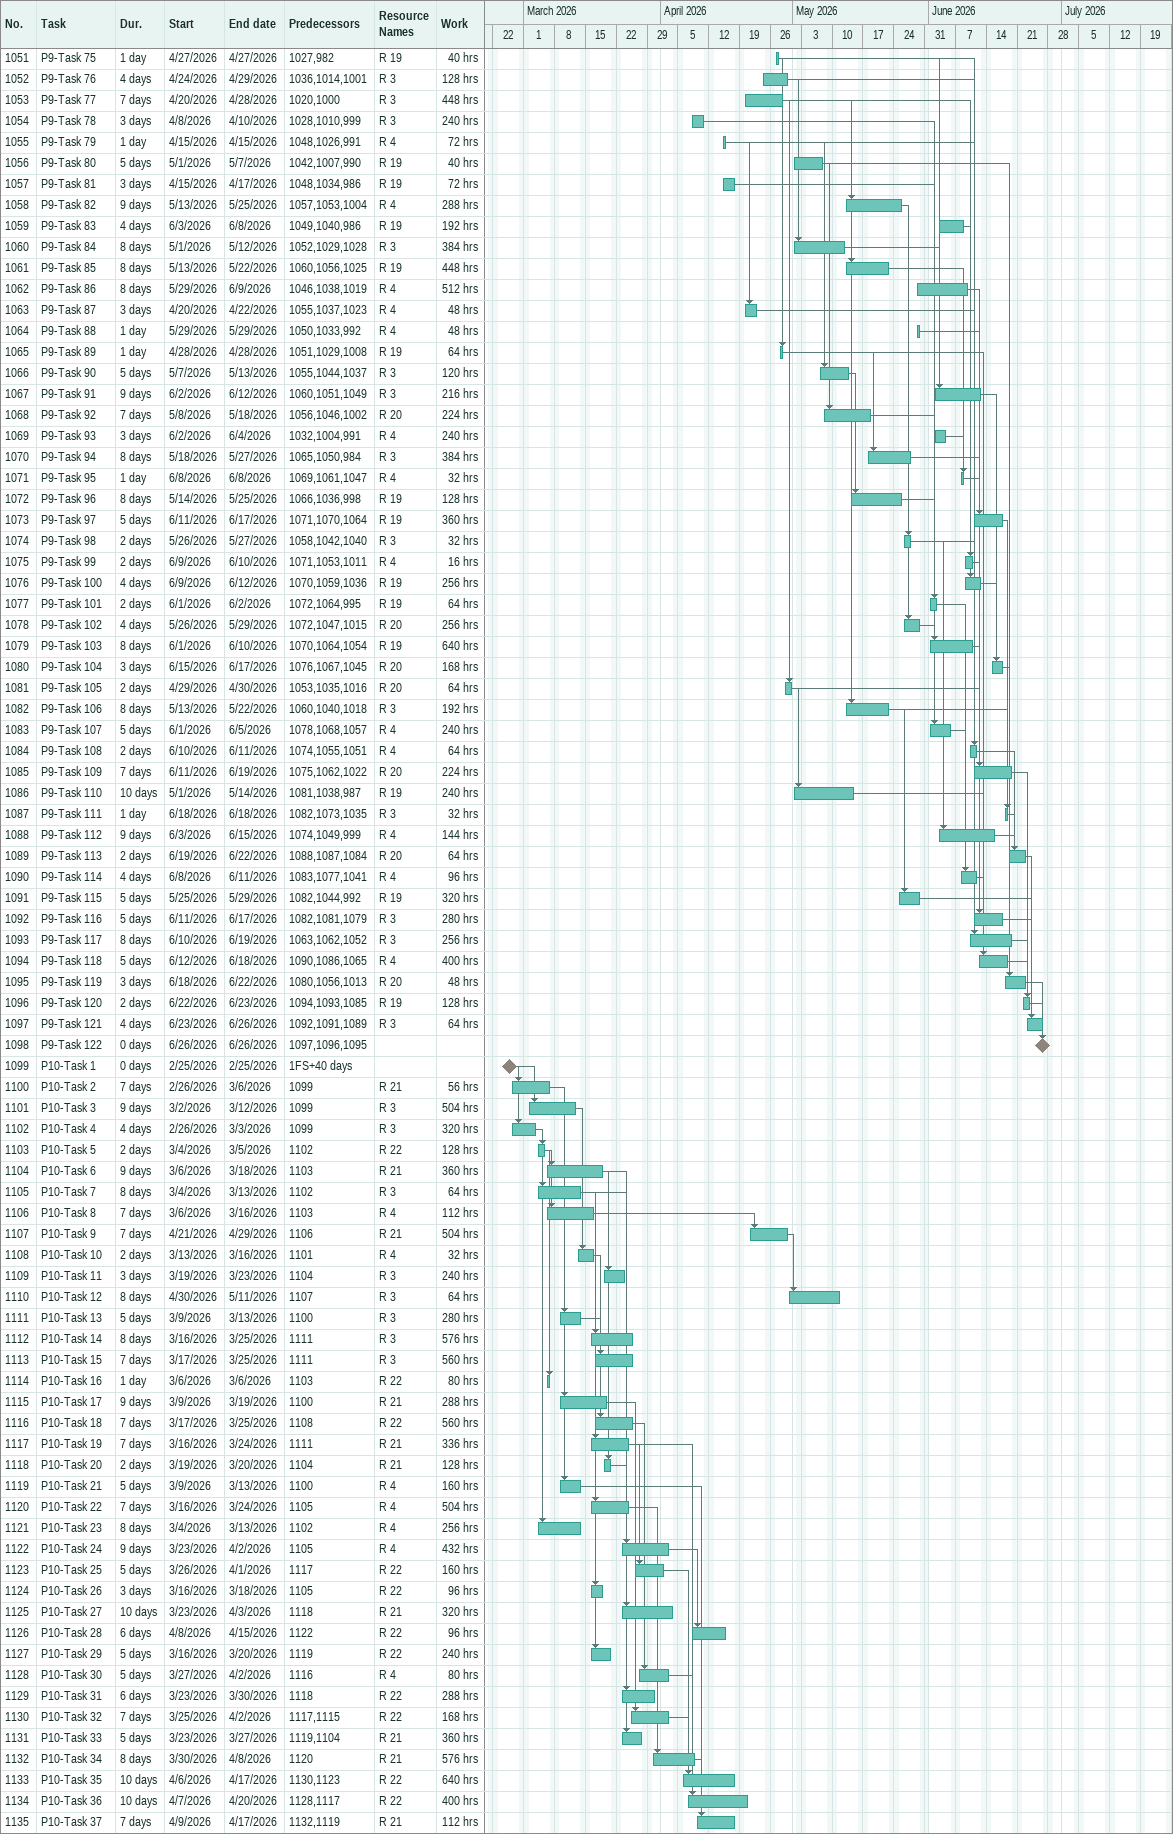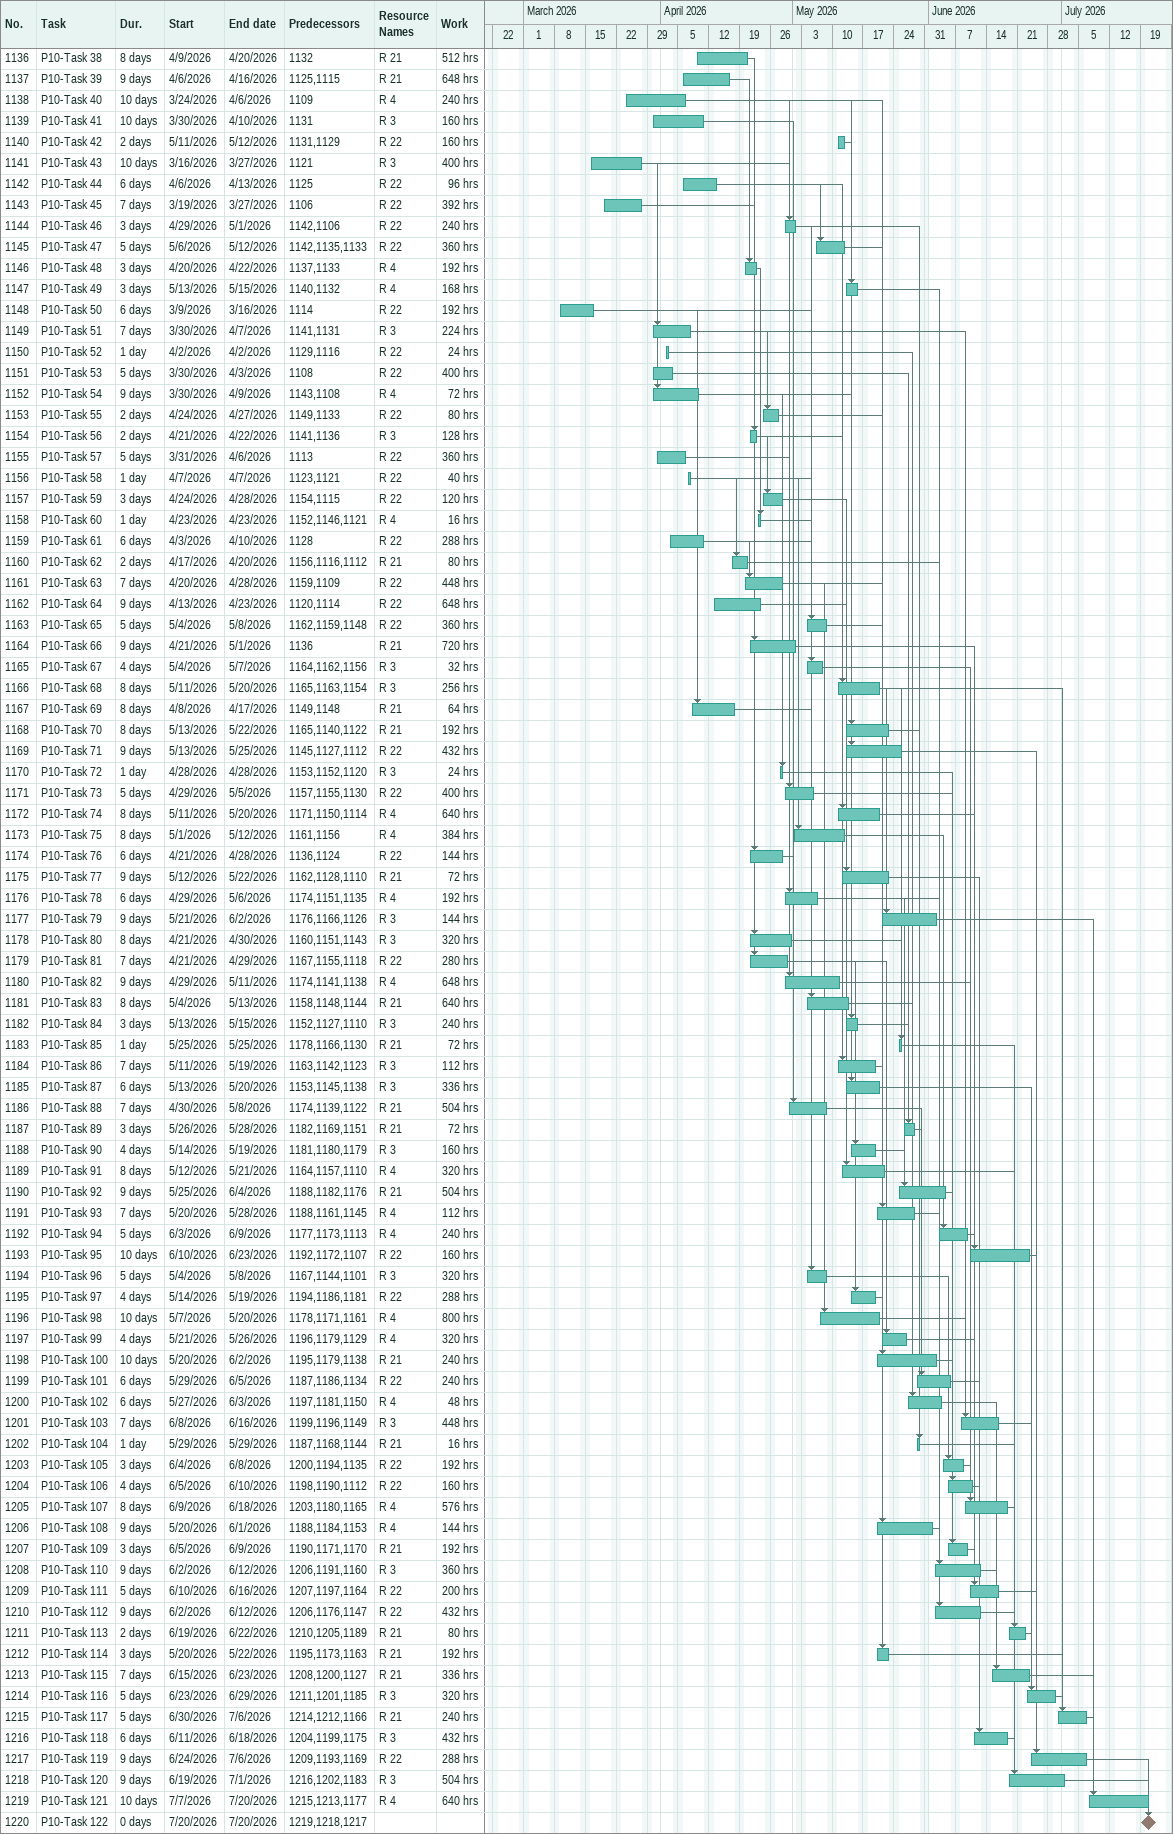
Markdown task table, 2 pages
| ID | Task | Duration | Start | Finish | Predecessors | Resources | Work (h) |
|---|---|---|---|---|---|---|---|
| 1051 | P9-Task 75 | 1d | 2026-04-27 | 2026-04-27 | 1027, 982 | R 19 | 40 |
| 1052 | P9-Task 76 | 4d | 2026-04-24 | 2026-04-29 | 1036, 1014, 1001 | R 3 | 128 |
| 1053 | P9-Task 77 | 7d | 2026-04-20 | 2026-04-28 | 1020, 1000 | R 3 | 448 |
| 1054 | P9-Task 78 | 3d | 2026-04-08 | 2026-04-10 | 1028, 1010, 999 | R 3 | 240 |
| 1055 | P9-Task 79 | 1d | 2026-04-15 | 2026-04-15 | 1048, 1026, 991 | R 4 | 72 |
| 1056 | P9-Task 80 | 5d | 2026-05-01 | 2026-05-07 | 1042, 1007, 990 | R 19 | 40 |
| 1057 | P9-Task 81 | 3d | 2026-04-15 | 2026-04-17 | 1048, 1034, 986 | R 19 | 72 |
| 1058 | P9-Task 82 | 9d | 2026-05-13 | 2026-05-25 | 1057, 1053, 1004 | R 4 | 288 |
| 1059 | P9-Task 83 | 4d | 2026-06-03 | 2026-06-08 | 1049, 1040, 986 | R 19 | 192 |
| 1060 | P9-Task 84 | 8d | 2026-05-01 | 2026-05-12 | 1052, 1029, 1028 | R 3 | 384 |
| 1061 | P9-Task 85 | 8d | 2026-05-13 | 2026-05-22 | 1060, 1056, 1025 | R 19 | 448 |
| 1062 | P9-Task 86 | 8d | 2026-05-29 | 2026-06-09 | 1046, 1038, 1019 | R 4 | 512 |
| 1063 | P9-Task 87 | 3d | 2026-04-20 | 2026-04-22 | 1055, 1037, 1023 | R 4 | 48 |
| 1064 | P9-Task 88 | 1d | 2026-05-29 | 2026-05-29 | 1050, 1033, 992 | R 4 | 48 |
| 1065 | P9-Task 89 | 1d | 2026-04-28 | 2026-04-28 | 1051, 1029, 1008 | R 19 | 64 |
| 1066 | P9-Task 90 | 5d | 2026-05-07 | 2026-05-13 | 1055, 1044, 1037 | R 3 | 120 |
| 1067 | P9-Task 91 | 9d | 2026-06-02 | 2026-06-12 | 1060, 1051, 1049 | R 3 | 216 |
| 1068 | P9-Task 92 | 7d | 2026-05-08 | 2026-05-18 | 1056, 1046, 1002 | R 20 | 224 |
| 1069 | P9-Task 93 | 3d | 2026-06-02 | 2026-06-04 | 1032, 1004, 991 | R 4 | 240 |
| 1070 | P9-Task 94 | 8d | 2026-05-18 | 2026-05-27 | 1065, 1050, 984 | R 3 | 384 |
| 1071 | P9-Task 95 | 1d | 2026-06-08 | 2026-06-08 | 1069, 1061, 1047 | R 4 | 32 |
| 1072 | P9-Task 96 | 8d | 2026-05-14 | 2026-05-25 | 1066, 1036, 998 | R 19 | 128 |
| 1073 | P9-Task 97 | 5d | 2026-06-11 | 2026-06-17 | 1071, 1070, 1064 | R 19 | 360 |
| 1074 | P9-Task 98 | 2d | 2026-05-26 | 2026-05-27 | 1058, 1042, 1040 | R 3 | 32 |
| 1075 | P9-Task 99 | 2d | 2026-06-09 | 2026-06-10 | 1071, 1053, 1011 | R 4 | 16 |
| 1076 | P9-Task 100 | 4d | 2026-06-09 | 2026-06-12 | 1070, 1059, 1036 | R 19 | 256 |
| 1077 | P9-Task 101 | 2d | 2026-06-01 | 2026-06-02 | 1072, 1064, 995 | R 19 | 64 |
| 1078 | P9-Task 102 | 4d | 2026-05-26 | 2026-05-29 | 1072, 1047, 1015 | R 20 | 256 |
| 1079 | P9-Task 103 | 8d | 2026-06-01 | 2026-06-10 | 1070, 1064, 1054 | R 19 | 640 |
| 1080 | P9-Task 104 | 3d | 2026-06-15 | 2026-06-17 | 1076, 1067, 1045 | R 20 | 168 |
| 1081 | P9-Task 105 | 2d | 2026-04-29 | 2026-04-30 | 1053, 1035, 1016 | R 20 | 64 |
| 1082 | P9-Task 106 | 8d | 2026-05-13 | 2026-05-22 | 1060, 1040, 1018 | R 3 | 192 |
| 1083 | P9-Task 107 | 5d | 2026-06-01 | 2026-06-05 | 1078, 1068, 1057 | R 4 | 240 |
| 1084 | P9-Task 108 | 2d | 2026-06-10 | 2026-06-11 | 1074, 1055, 1051 | R 4 | 64 |
| 1085 | P9-Task 109 | 7d | 2026-06-11 | 2026-06-19 | 1075, 1062, 1022 | R 20 | 224 |
| 1086 | P9-Task 110 | 10d | 2026-05-01 | 2026-05-14 | 1081, 1038, 987 | R 19 | 240 |
| 1087 | P9-Task 111 | 1d | 2026-06-18 | 2026-06-18 | 1082, 1073, 1035 | R 3 | 32 |
| 1088 | P9-Task 112 | 9d | 2026-06-03 | 2026-06-15 | 1074, 1049, 999 | R 4 | 144 |
| 1089 | P9-Task 113 | 2d | 2026-06-19 | 2026-06-22 | 1088, 1087, 1084 | R 20 | 64 |
| 1090 | P9-Task 114 | 4d | 2026-06-08 | 2026-06-11 | 1083, 1077, 1041 | R 4 | 96 |
| 1091 | P9-Task 115 | 5d | 2026-05-25 | 2026-05-29 | 1082, 1044, 992 | R 19 | 320 |
| 1092 | P9-Task 116 | 5d | 2026-06-11 | 2026-06-17 | 1082, 1081, 1079 | R 3 | 280 |
| 1093 | P9-Task 117 | 8d | 2026-06-10 | 2026-06-19 | 1063, 1062, 1052 | R 3 | 256 |
| 1094 | P9-Task 118 | 5d | 2026-06-12 | 2026-06-18 | 1090, 1086, 1065 | R 4 | 400 |
| 1095 | P9-Task 119 | 3d | 2026-06-18 | 2026-06-22 | 1080, 1056, 1013 | R 20 | 48 |
| 1096 | P9-Task 120 | 2d | 2026-06-22 | 2026-06-23 | 1094, 1093, 1085 | R 19 | 128 |
| 1097 | P9-Task 121 | 4d | 2026-06-23 | 2026-06-26 | 1092, 1091, 1089 | R 3 | 64 |
| 1098 | P9-Task 122 | 0d | 2026-06-26 | 2026-06-26 | 1097, 1096, 1095 |  |  |
| 1099 | P10-Task 1 | 0d | 2026-02-25 | 2026-02-25 | 1FS+40d |  |  |
| 1100 | P10-Task 2 | 7d | 2026-02-26 | 2026-03-06 | 1099 | R 21 | 56 |
| 1101 | P10-Task 3 | 9d | 2026-03-02 | 2026-03-12 | 1099 | R 3 | 504 |
| 1102 | P10-Task 4 | 4d | 2026-02-26 | 2026-03-03 | 1099 | R 3 | 320 |
| 1103 | P10-Task 5 | 2d | 2026-03-04 | 2026-03-05 | 1102 | R 22 | 128 |
| 1104 | P10-Task 6 | 9d | 2026-03-06 | 2026-03-18 | 1103 | R 21 | 360 |
| 1105 | P10-Task 7 | 8d | 2026-03-04 | 2026-03-13 | 1102 | R 3 | 64 |
| 1106 | P10-Task 8 | 7d | 2026-03-06 | 2026-03-16 | 1103 | R 4 | 112 |
| 1107 | P10-Task 9 | 7d | 2026-04-21 | 2026-04-29 | 1106 | R 21 | 504 |
| 1108 | P10-Task 10 | 2d | 2026-03-13 | 2026-03-16 | 1101 | R 4 | 32 |
| 1109 | P10-Task 11 | 3d | 2026-03-19 | 2026-03-23 | 1104 | R 3 | 240 |
| 1110 | P10-Task 12 | 8d | 2026-04-30 | 2026-05-11 | 1107 | R 3 | 64 |
| 1111 | P10-Task 13 | 5d | 2026-03-09 | 2026-03-13 | 1100 | R 3 | 280 |
| 1112 | P10-Task 14 | 8d | 2026-03-16 | 2026-03-25 | 1111 | R 3 | 576 |
| 1113 | P10-Task 15 | 7d | 2026-03-17 | 2026-03-25 | 1111 | R 3 | 560 |
| 1114 | P10-Task 16 | 1d | 2026-03-06 | 2026-03-06 | 1103 | R 22 | 80 |
| 1115 | P10-Task 17 | 9d | 2026-03-09 | 2026-03-19 | 1100 | R 21 | 288 |
| 1116 | P10-Task 18 | 7d | 2026-03-17 | 2026-03-25 | 1108 | R 22 | 560 |
| 1117 | P10-Task 19 | 7d | 2026-03-16 | 2026-03-24 | 1111 | R 21 | 336 |
| 1118 | P10-Task 20 | 2d | 2026-03-19 | 2026-03-20 | 1104 | R 21 | 128 |
| 1119 | P10-Task 21 | 5d | 2026-03-09 | 2026-03-13 | 1100 | R 4 | 160 |
| 1120 | P10-Task 22 | 7d | 2026-03-16 | 2026-03-24 | 1105 | R 4 | 504 |
| 1121 | P10-Task 23 | 8d | 2026-03-04 | 2026-03-13 | 1102 | R 4 | 256 |
| 1122 | P10-Task 24 | 9d | 2026-03-23 | 2026-04-02 | 1105 | R 4 | 432 |
| 1123 | P10-Task 25 | 5d | 2026-03-26 | 2026-04-01 | 1117 | R 22 | 160 |
| 1124 | P10-Task 26 | 3d | 2026-03-16 | 2026-03-18 | 1105 | R 22 | 96 |
| 1125 | P10-Task 27 | 10d | 2026-03-23 | 2026-04-03 | 1118 | R 21 | 320 |
| 1126 | P10-Task 28 | 6d | 2026-04-08 | 2026-04-15 | 1122 | R 22 | 96 |
| 1127 | P10-Task 29 | 5d | 2026-03-16 | 2026-03-20 | 1119 | R 22 | 240 |
| 1128 | P10-Task 30 | 5d | 2026-03-27 | 2026-04-02 | 1116 | R 4 | 80 |
| 1129 | P10-Task 31 | 6d | 2026-03-23 | 2026-03-30 | 1118 | R 22 | 288 |
| 1130 | P10-Task 32 | 7d | 2026-03-25 | 2026-04-02 | 1117, 1115 | R 22 | 168 |
| 1131 | P10-Task 33 | 5d | 2026-03-23 | 2026-03-27 | 1119, 1104 | R 21 | 360 |
| 1132 | P10-Task 34 | 8d | 2026-03-30 | 2026-04-08 | 1120 | R 21 | 576 |
| 1133 | P10-Task 35 | 10d | 2026-04-06 | 2026-04-17 | 1130, 1123 | R 22 | 640 |
| 1134 | P10-Task 36 | 10d | 2026-04-07 | 2026-04-20 | 1128, 1117 | R 22 | 400 |
| 1135 | P10-Task 37 | 7d | 2026-04-09 | 2026-04-17 | 1132, 1119 | R 21 | 112 |
| 1136 | P10-Task 38 | 8d | 2026-04-09 | 2026-04-20 | 1132 | R 21 | 512 |
| 1137 | P10-Task 39 | 9d | 2026-04-06 | 2026-04-16 | 1125, 1115 | R 21 | 648 |
| 1138 | P10-Task 40 | 10d | 2026-03-24 | 2026-04-06 | 1109 | R 4 | 240 |
| 1139 | P10-Task 41 | 10d | 2026-03-30 | 2026-04-10 | 1131 | R 3 | 160 |
| 1140 | P10-Task 42 | 2d | 2026-05-11 | 2026-05-12 | 1131, 1129 | R 22 | 160 |
| 1141 | P10-Task 43 | 10d | 2026-03-16 | 2026-03-27 | 1121 | R 3 | 400 |
| 1142 | P10-Task 44 | 6d | 2026-04-06 | 2026-04-13 | 1125 | R 22 | 96 |
| 1143 | P10-Task 45 | 7d | 2026-03-19 | 2026-03-27 | 1106 | R 22 | 392 |
| 1144 | P10-Task 46 | 3d | 2026-04-29 | 2026-05-01 | 1142, 1106 | R 22 | 240 |
| 1145 | P10-Task 47 | 5d | 2026-05-06 | 2026-05-12 | 1142, 1135, 1133 | R 22 | 360 |
| 1146 | P10-Task 48 | 3d | 2026-04-20 | 2026-04-22 | 1137, 1133 | R 4 | 192 |
| 1147 | P10-Task 49 | 3d | 2026-05-13 | 2026-05-15 | 1140, 1132 | R 4 | 168 |
| 1148 | P10-Task 50 | 6d | 2026-03-09 | 2026-03-16 | 1114 | R 22 | 192 |
| 1149 | P10-Task 51 | 7d | 2026-03-30 | 2026-04-07 | 1141, 1131 | R 3 | 224 |
| 1150 | P10-Task 52 | 1d | 2026-04-02 | 2026-04-02 | 1129, 1116 | R 22 | 24 |
| 1151 | P10-Task 53 | 5d | 2026-03-30 | 2026-04-03 | 1108 | R 22 | 400 |
| 1152 | P10-Task 54 | 9d | 2026-03-30 | 2026-04-09 | 1143, 1108 | R 4 | 72 |
| 1153 | P10-Task 55 | 2d | 2026-04-24 | 2026-04-27 | 1149, 1133 | R 22 | 80 |
| 1154 | P10-Task 56 | 2d | 2026-04-21 | 2026-04-22 | 1141, 1136 | R 3 | 128 |
| 1155 | P10-Task 57 | 5d | 2026-03-31 | 2026-04-06 | 1113 | R 22 | 360 |
| 1156 | P10-Task 58 | 1d | 2026-04-07 | 2026-04-07 | 1123, 1121 | R 22 | 40 |
| 1157 | P10-Task 59 | 3d | 2026-04-24 | 2026-04-28 | 1154, 1115 | R 22 | 120 |
| 1158 | P10-Task 60 | 1d | 2026-04-23 | 2026-04-23 | 1152, 1146, 1121 | R 4 | 16 |
| 1159 | P10-Task 61 | 6d | 2026-04-03 | 2026-04-10 | 1128 | R 22 | 288 |
| 1160 | P10-Task 62 | 2d | 2026-04-17 | 2026-04-20 | 1156, 1116, 1112 | R 21 | 80 |
| 1161 | P10-Task 63 | 7d | 2026-04-20 | 2026-04-28 | 1159, 1109 | R 22 | 448 |
| 1162 | P10-Task 64 | 9d | 2026-04-13 | 2026-04-23 | 1120, 1114 | R 22 | 648 |
| 1163 | P10-Task 65 | 5d | 2026-05-04 | 2026-05-08 | 1162, 1159, 1148 | R 22 | 360 |
| 1164 | P10-Task 66 | 9d | 2026-04-21 | 2026-05-01 | 1136 | R 21 | 720 |
| 1165 | P10-Task 67 | 4d | 2026-05-04 | 2026-05-07 | 1164, 1162, 1156 | R 3 | 32 |
| 1166 | P10-Task 68 | 8d | 2026-05-11 | 2026-05-20 | 1165, 1163, 1154 | R 3 | 256 |
| 1167 | P10-Task 69 | 8d | 2026-04-08 | 2026-04-17 | 1149, 1148 | R 21 | 64 |
| 1168 | P10-Task 70 | 8d | 2026-05-13 | 2026-05-22 | 1165, 1140, 1122 | R 21 | 192 |
| 1169 | P10-Task 71 | 9d | 2026-05-13 | 2026-05-25 | 1145, 1127, 1112 | R 22 | 432 |
| 1170 | P10-Task 72 | 1d | 2026-04-28 | 2026-04-28 | 1153, 1152, 1120 | R 3 | 24 |
| 1171 | P10-Task 73 | 5d | 2026-04-29 | 2026-05-05 | 1157, 1155, 1130 | R 22 | 400 |
| 1172 | P10-Task 74 | 8d | 2026-05-11 | 2026-05-20 | 1171, 1150, 1114 | R 4 | 640 |
| 1173 | P10-Task 75 | 8d | 2026-05-01 | 2026-05-12 | 1161, 1156 | R 4 | 384 |
| 1174 | P10-Task 76 | 6d | 2026-04-21 | 2026-04-28 | 1136, 1124 | R 22 | 144 |
| 1175 | P10-Task 77 | 9d | 2026-05-12 | 2026-05-22 | 1162, 1128, 1110 | R 21 | 72 |
| 1176 | P10-Task 78 | 6d | 2026-04-29 | 2026-05-06 | 1174, 1151, 1135 | R 4 | 192 |
| 1177 | P10-Task 79 | 9d | 2026-05-21 | 2026-06-02 | 1176, 1166, 1126 | R 3 | 144 |
| 1178 | P10-Task 80 | 8d | 2026-04-21 | 2026-04-30 | 1160, 1151, 1143 | R 3 | 320 |
| 1179 | P10-Task 81 | 7d | 2026-04-21 | 2026-04-29 | 1167, 1155, 1118 | R 22 | 280 |
| 1180 | P10-Task 82 | 9d | 2026-04-29 | 2026-05-11 | 1174, 1141, 1138 | R 4 | 648 |
| 1181 | P10-Task 83 | 8d | 2026-05-04 | 2026-05-13 | 1158, 1148, 1144 | R 21 | 640 |
| 1182 | P10-Task 84 | 3d | 2026-05-13 | 2026-05-15 | 1152, 1127, 1110 | R 3 | 240 |
| 1183 | P10-Task 85 | 1d | 2026-05-25 | 2026-05-25 | 1178, 1166, 1130 | R 21 | 72 |
| 1184 | P10-Task 86 | 7d | 2026-05-11 | 2026-05-19 | 1163, 1142, 1123 | R 3 | 112 |
| 1185 | P10-Task 87 | 6d | 2026-05-13 | 2026-05-20 | 1153, 1145, 1138 | R 3 | 336 |
| 1186 | P10-Task 88 | 7d | 2026-04-30 | 2026-05-08 | 1174, 1139, 1122 | R 21 | 504 |
| 1187 | P10-Task 89 | 3d | 2026-05-26 | 2026-05-28 | 1182, 1169, 1151 | R 21 | 72 |
| 1188 | P10-Task 90 | 4d | 2026-05-14 | 2026-05-19 | 1181, 1180, 1179 | R 3 | 160 |
| 1189 | P10-Task 91 | 8d | 2026-05-12 | 2026-05-21 | 1164, 1157, 1110 | R 4 | 320 |
| 1190 | P10-Task 92 | 9d | 2026-05-25 | 2026-06-04 | 1188, 1182, 1176 | R 21 | 504 |
| 1191 | P10-Task 93 | 7d | 2026-05-20 | 2026-05-28 | 1188, 1161, 1145 | R 4 | 112 |
| 1192 | P10-Task 94 | 5d | 2026-06-03 | 2026-06-09 | 1177, 1173, 1113 | R 4 | 240 |
| 1193 | P10-Task 95 | 10d | 2026-06-10 | 2026-06-23 | 1192, 1172, 1107 | R 22 | 160 |
| 1194 | P10-Task 96 | 5d | 2026-05-04 | 2026-05-08 | 1167, 1144, 1101 | R 3 | 320 |
| 1195 | P10-Task 97 | 4d | 2026-05-14 | 2026-05-19 | 1194, 1186, 1181 | R 22 | 288 |
| 1196 | P10-Task 98 | 10d | 2026-05-07 | 2026-05-20 | 1178, 1171, 1161 | R 4 | 800 |
| 1197 | P10-Task 99 | 4d | 2026-05-21 | 2026-05-26 | 1196, 1179, 1129 | R 4 | 320 |
| 1198 | P10-Task 100 | 10d | 2026-05-20 | 2026-06-02 | 1195, 1179, 1138 | R 21 | 240 |
| 1199 | P10-Task 101 | 6d | 2026-05-29 | 2026-06-05 | 1187, 1186, 1134 | R 22 | 240 |
| 1200 | P10-Task 102 | 6d | 2026-05-27 | 2026-06-03 | 1197, 1181, 1150 | R 4 | 48 |
| 1201 | P10-Task 103 | 7d | 2026-06-08 | 2026-06-16 | 1199, 1196, 1149 | R 3 | 448 |
| 1202 | P10-Task 104 | 1d | 2026-05-29 | 2026-05-29 | 1187, 1168, 1144 | R 21 | 16 |
| 1203 | P10-Task 105 | 3d | 2026-06-04 | 2026-06-08 | 1200, 1194, 1135 | R 22 | 192 |
| 1204 | P10-Task 106 | 4d | 2026-06-05 | 2026-06-10 | 1198, 1190, 1112 | R 22 | 160 |
| 1205 | P10-Task 107 | 8d | 2026-06-09 | 2026-06-18 | 1203, 1180, 1165 | R 4 | 576 |
| 1206 | P10-Task 108 | 9d | 2026-05-20 | 2026-06-01 | 1188, 1184, 1153 | R 4 | 144 |
| 1207 | P10-Task 109 | 3d | 2026-06-05 | 2026-06-09 | 1190, 1171, 1170 | R 21 | 192 |
| 1208 | P10-Task 110 | 9d | 2026-06-02 | 2026-06-12 | 1206, 1191, 1160 | R 3 | 360 |
| 1209 | P10-Task 111 | 5d | 2026-06-10 | 2026-06-16 | 1207, 1197, 1164 | R 22 | 200 |
| 1210 | P10-Task 112 | 9d | 2026-06-02 | 2026-06-12 | 1206, 1176, 1147 | R 22 | 432 |
| 1211 | P10-Task 113 | 2d | 2026-06-19 | 2026-06-22 | 1210, 1205, 1189 | R 21 | 80 |
| 1212 | P10-Task 114 | 3d | 2026-05-20 | 2026-05-22 | 1195, 1173, 1163 | R 21 | 192 |
| 1213 | P10-Task 115 | 7d | 2026-06-15 | 2026-06-23 | 1208, 1200, 1127 | R 21 | 336 |
| 1214 | P10-Task 116 | 5d | 2026-06-23 | 2026-06-29 | 1211, 1201, 1185 | R 3 | 320 |
| 1215 | P10-Task 117 | 5d | 2026-06-30 | 2026-07-06 | 1214, 1212, 1166 | R 21 | 240 |
| 1216 | P10-Task 118 | 6d | 2026-06-11 | 2026-06-18 | 1204, 1199, 1175 | R 3 | 432 |
| 1217 | P10-Task 119 | 9d | 2026-06-24 | 2026-07-06 | 1209, 1193, 1169 | R 22 | 288 |
| 1218 | P10-Task 120 | 9d | 2026-06-19 | 2026-07-01 | 1216, 1202, 1183 | R 3 | 504 |
| 1219 | P10-Task 121 | 10d | 2026-07-07 | 2026-07-20 | 1215, 1213, 1177 | R 4 | 640 |
| 1220 | P10-Task 122 | 0d | 2026-07-20 | 2026-07-20 | 1219, 1218, 1217 |  |  |
